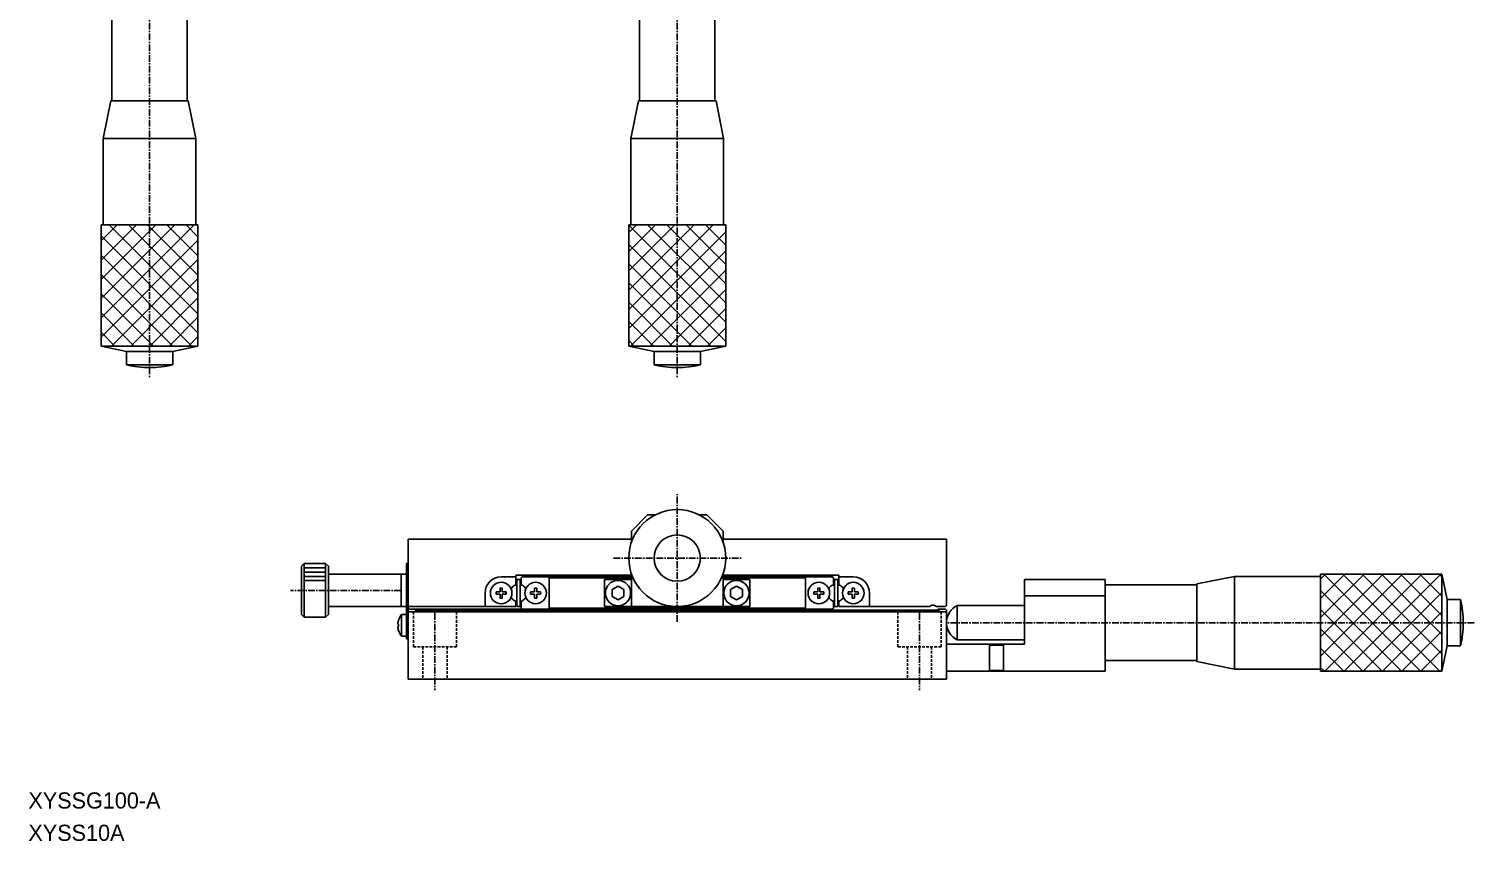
# Model space of a CAD drawing. Extents: x 349 to 905, y 78 to 441.
# Drawn here: x 351.1 to 619.6, y 77.7 to 228.4 of the extents above; entities that cross this region are included whole.
import ezdxf

# ---------------------------------------------------------------- set-up
doc = ezdxf.new("R2010")
doc.units = 0
doc.linetypes.add('CENTER', pattern=[2, 1.25, -0.25, 0.25, -0.25])
doc.linetypes.add('DASHED', pattern=[0.75, 0.5, -0.25])
doc.layers.get('0').update_dxf_attribs({"linetype": 'CONTINUOUS'})
doc.layers.add('CENTER', color=1, linetype='CENTER')

msp = doc.modelspace()

# ---------------------------------------------------------------- linework, layer by layer
at = {"color": 7, "linetype": 'CONTINUOUS'}
for p, q in [((366.54, 232.08), (366.54, 215.08)), ((380.54, 215.08), (380.54, 232.08)), ((464.55, 232.08), (464.55, 215.08)), ((478.55, 215.08), (478.55, 232.08)), ((366.34, 215.08), (364.94, 208.08)), ((366.34, 215.08), (380.74, 215.08)), ((382.14, 208.08), (380.74, 215.08)), ((464.35, 215.08), (462.95, 208.08)), ((464.35, 215.08), (478.75, 215.08)), ((480.15, 208.08), (478.75, 215.08)), ((364.94, 208.08), (364.94, 192.08)), ((364.94, 208.08), (382.14, 208.08)), ((382.14, 192.08), (382.14, 208.08)), ((462.95, 208.08), (462.95, 192.08)), ((462.95, 208.08), (480.15, 208.08)), ((480.15, 192.08), (480.15, 208.08)), ((364.54, 192.08), (382.54, 192.08)), ((364.54, 169.58), (364.54, 192.08)), ((382.54, 192.08), (373.48, 192.08)), ((382.54, 192.08), (382.54, 169.58)), ((462.55, 192.08), (480.55, 192.08)), ((462.55, 169.58), (462.55, 192.08)), ((480.55, 192.08), (480.55, 169.58)), ((364.54, 169.58), (369.24, 168.58)), ((382.54, 169.58), (364.54, 169.58)), ((377.84, 168.58), (382.54, 169.58)), ((462.55, 169.58), (467.25, 168.58)), ((480.55, 169.58), (462.55, 169.58)), ((471.49, 169.58), (480.55, 169.58)), ((475.85, 168.58), (480.55, 169.58)), ((369.24, 168.58), (369.24, 166.08)), ((369.24, 168.58), (377.84, 168.58)), ((377.84, 166.08), (377.84, 168.58)), ((467.25, 168.58), (467.25, 166.08)), ((467.25, 168.58), (471.52, 168.58)), ((471.52, 168.58), (475.85, 168.58)), ((475.85, 166.08), (475.85, 168.58)), ((377.84, 166.08), (369.24, 166.08)), ((475.85, 166.08), (467.25, 166.08)), ((466.05, 138.23), (463.05, 135.23)), ((467.43, 138.23), (466.05, 138.23)), ((477.05, 138.23), (475.67, 138.23)), ((480.05, 135.23), (477.05, 138.23)), ((463.05, 135.23), (463.05, 133.19)), ((480.05, 135.23), (480.05, 133.19)), ((480.05, 133.19), (480.05, 135.23)), ((421.55, 133.73), (421.55, 121.43)), ((463.05, 133.73), (421.55, 133.73)), ((521.55, 133.73), (480.05, 133.73)), ((521.55, 121.43), (521.55, 133.73)), ((401.75, 128.7), (402.25, 129.21)), ((403.25, 129.21), (402.25, 129.21)), ((402.25, 129.21), (402.25, 119.26)), ((406.25, 129.23), (403.25, 129.23)), ((403.25, 129.23), (403.25, 129.21)), ((406.75, 128.73), (406.25, 129.23)), ((406.25, 119.23), (406.25, 129.23)), ((421.25, 127.23), (421.25, 129.23)), ((421.25, 129.23), (421.55, 129.23)), ((401.75, 119.76), (401.75, 128.7)), ((406.75, 128.73), (406.75, 119.73)), ((420.25, 127.23), (406.75, 127.23)), ((421.25, 127.23), (420.25, 127.23)), ((420.25, 127.23), (420.25, 121.23)), ((420.25, 127.23), (420.25, 121.23)), ((421.25, 117.23), (421.25, 127.23)), ((438.85, 126.73), (441.55, 126.73)), ((438.85, 126.73), (441.55, 126.73)), ((441.55, 126.73), (441.55, 127.03)), ((441.55, 127.03), (444.55, 127.03)), ((441.55, 127.03), (441.55, 126.73)), ((463.05, 127.03), (441.55, 127.03)), ((441.55, 126.73), (441.55, 125.28)), ((441.55, 126.73), (441.55, 125.28)), ((441.75, 126.23), (441.75, 121.23)), ((442.35, 126.23), (441.75, 126.23)), ((441.75, 126.23), (442.35, 126.23)), ((442.35, 126.23), (442.35, 121.23)), ((442.35, 126.23), (442.35, 125.29)), ((442.75, 126.73), (442.55, 126.53)), ((442.55, 126.53), (442.55, 125.28)), ((442.85, 126.73), (442.75, 126.73)), ((442.85, 126.73), (447.75, 126.73)), ((463.05, 126.73), (447.75, 126.73)), ((447.75, 126.53), (447.75, 126.73)), ((447.75, 126.53), (463.05, 126.53)), ((447.75, 126.53), (447.75, 120.93)), ((448.55, 127.03), (463.05, 127.03)), ((458.05, 126.23), (463.05, 126.23)), ((458.05, 121.23), (458.05, 126.23)), ((463.05, 127.27), (463.05, 121.23)), ((480.05, 127.27), (480.05, 126.23)), ((480.05, 121.23), (480.05, 127.27)), ((480.05, 127.03), (494.55, 127.03)), ((501.55, 127.03), (480.05, 127.03)), ((495.35, 126.73), (480.05, 126.73)), ((480.05, 126.53), (495.35, 126.53)), ((480.05, 126.23), (485.05, 126.23)), ((480.05, 121.23), (480.05, 126.23)), ((485.05, 126.23), (485.05, 121.23)), ((485.05, 121.23), (485.05, 126.23)), ((500.25, 126.73), (495.35, 126.73)), ((495.35, 126.73), (495.35, 120.73)), ((495.35, 126.73), (495.35, 126.53)), ((495.35, 126.53), (495.35, 120.93)), ((498.55, 127.03), (501.55, 127.03)), ((500.35, 126.73), (500.25, 126.73)), ((500.55, 126.53), (500.35, 126.73)), ((500.55, 126.53), (500.55, 125.28)), ((500.55, 125.28), (500.55, 126.53)), ((500.75, 126.23), (500.75, 121.23)), ((501.35, 126.23), (500.75, 126.23)), ((500.75, 126.23), (501.35, 126.23)), ((501.35, 126.23), (501.35, 125.29)), ((501.35, 126.23), (501.35, 121.23)), ((501.55, 126.73), (501.55, 127.03)), ((501.55, 126.73), (501.55, 125.28)), ((504.25, 126.73), (501.55, 126.73)), ((504.25, 126.73), (501.55, 126.73)), ((536.05, 123.23), (536.05, 126.23)), ((536.05, 126.23), (551.05, 126.23)), ((551.05, 126.23), (551.05, 123.23)), ((551.05, 125.23), (551.05, 126.23)), ((575.05, 126.83), (568.05, 125.43)), ((591.05, 126.83), (575.05, 126.83)), ((575.05, 109.63), (575.05, 126.83)), ((591.05, 127.23), (613.55, 127.23)), ((591.05, 109.23), (591.05, 127.23)), ((614.55, 122.53), (613.55, 127.23)), ((613.55, 127.23), (613.55, 109.23)), ((435.85, 121.23), (435.85, 123.73)), ((435.85, 121.43), (435.85, 123.73)), ((437.92, 123.93), (438.47, 123.93)), ((437.92, 123.93), (438.65, 123.93)), ((438.65, 123.53), (437.92, 123.53)), ((438.65, 124.66), (438.65, 124.12)), ((438.65, 123.93), (438.65, 124.66)), ((438.65, 122.8), (438.65, 123.53)), ((439.05, 124.66), (439.05, 123.93)), ((439.05, 123.93), (439.78, 123.93)), ((439.78, 123.53), (439.05, 123.53)), ((439.05, 123.53), (439.05, 122.8)), ((439.78, 123.93), (439.24, 123.93)), ((441.55, 125.28), (441.26, 125.11)), ((441.55, 125.28), (441.26, 125.11)), ((442.35, 125.38), (442.35, 125.29)), ((442.35, 125.38), (442.35, 125.29)), ((442.35, 125.38), (442.35, 125.29)), ((442.35, 125.38), (442.35, 125.29)), ((442.35, 125.38), (442.35, 125.29)), ((442.35, 125.38), (442.35, 125.29)), ((442.35, 125.38), (442.35, 125.29)), ((442.35, 125.38), (442.35, 125.29)), ((442.35, 125.38), (442.35, 125.29)), ((442.35, 125.38), (442.35, 125.29)), ((442.35, 125.38), (442.35, 125.29)), ((442.35, 125.38), (442.35, 125.29)), ((442.35, 125.38), (442.35, 125.29)), ((442.35, 125.38), (442.35, 125.29)), ((442.35, 125.38), (442.35, 125.29)), ((442.35, 125.38), (442.35, 125.29)), ((442.35, 125.38), (442.35, 125.29)), ((442.35, 125.38), (442.35, 125.29)), ((442.35, 125.38), (442.35, 125.29)), ((442.35, 125.38), (442.35, 125.29)), ((442.35, 125.38), (442.35, 125.29)), ((442.35, 125.38), (442.35, 125.29)), ((442.35, 125.38), (442.35, 125.29)), ((442.35, 125.38), (442.35, 125.29)), ((442.35, 125.38), (442.35, 125.29)), ((442.35, 125.38), (442.35, 125.29)), ((442.35, 125.38), (442.35, 125.29)), ((442.35, 125.38), (442.35, 125.29)), ((442.35, 125.38), (442.35, 125.29)), ((442.35, 125.38), (442.35, 125.29)), ((442.35, 125.38), (442.35, 125.29)), ((442.35, 125.38), (442.35, 125.29)), ((442.35, 125.38), (442.35, 125.29)), ((442.35, 125.38), (442.35, 125.29)), ((442.35, 125.38), (442.35, 125.29)), ((442.35, 125.38), (442.35, 125.29)), ((442.35, 125.38), (442.35, 125.29)), ((442.35, 125.38), (442.35, 125.29)), ((442.35, 125.38), (442.35, 125.29)), ((442.35, 125.38), (442.35, 125.29)), ((442.35, 125.38), (442.35, 125.29)), ((442.35, 125.38), (442.35, 123.73)), ((442.35, 123.73), (442.35, 122.08)), ((442.85, 125.11), (442.55, 125.28)), ((442.55, 125.28), (442.85, 125.11)), ((444.32, 123.93), (444.87, 123.93)), ((444.32, 123.93), (445.05, 123.93)), ((445.05, 123.53), (444.32, 123.53)), ((445.05, 124.66), (445.05, 124.12)), ((445.05, 123.93), (445.05, 124.66)), ((445.05, 122.8), (445.05, 123.53)), ((445.45, 124.66), (445.45, 123.93)), ((445.45, 123.93), (446.18, 123.93)), ((446.18, 123.53), (445.45, 123.53)), ((445.45, 123.53), (445.45, 122.8)), ((446.18, 123.93), (445.64, 123.93)), ((460.55, 125), (459.45, 124.37)), ((459.45, 124.37), (460.55, 125)), ((459.45, 124.37), (459.45, 123.1)), ((459.45, 123.1), (459.45, 124.37)), ((461.65, 124.37), (460.55, 125)), ((460.55, 125), (461.65, 124.37)), ((461.65, 124.37), (461.65, 123.1)), ((482.55, 125), (481.45, 124.37)), ((481.45, 124.37), (482.55, 125)), ((481.45, 124.37), (481.45, 123.1)), ((481.45, 123.1), (481.45, 124.37)), ((483.65, 124.37), (482.55, 125)), ((482.55, 125), (483.65, 124.37)), ((483.65, 124.37), (483.65, 123.1)), ((496.92, 123.93), (497.47, 123.93)), ((496.92, 123.93), (497.65, 123.93)), ((497.65, 123.53), (496.92, 123.53)), ((497.65, 124.66), (497.65, 124.12)), ((497.65, 123.93), (497.65, 124.66)), ((497.65, 122.8), (497.65, 123.53)), ((498.05, 124.66), (498.05, 123.93)), ((498.05, 123.93), (498.78, 123.93)), ((498.78, 123.53), (498.05, 123.53)), ((498.05, 123.53), (498.05, 122.8)), ((498.78, 123.93), (498.24, 123.93)), ((500.55, 125.28), (500.26, 125.11)), ((500.26, 125.11), (500.55, 125.28)), ((501.35, 125.38), (501.35, 125.29)), ((501.35, 125.38), (501.35, 125.29)), ((501.35, 125.38), (501.35, 125.29)), ((501.35, 125.38), (501.35, 125.29)), ((501.35, 125.38), (501.35, 125.29)), ((501.35, 125.38), (501.35, 125.29)), ((501.35, 125.38), (501.35, 125.29)), ((501.35, 125.38), (501.35, 125.29)), ((501.35, 125.38), (501.35, 125.29)), ((501.35, 125.38), (501.35, 125.29)), ((501.35, 125.38), (501.35, 125.29)), ((501.35, 125.38), (501.35, 125.29)), ((501.35, 125.38), (501.35, 125.29)), ((501.35, 125.38), (501.35, 125.29)), ((501.35, 125.38), (501.35, 125.29)), ((501.35, 125.38), (501.35, 125.29)), ((501.35, 125.38), (501.35, 125.29)), ((501.35, 125.38), (501.35, 125.29)), ((501.35, 125.38), (501.35, 125.29)), ((501.35, 125.38), (501.35, 125.29)), ((501.35, 125.38), (501.35, 125.29)), ((501.35, 125.38), (501.35, 125.29)), ((501.35, 125.38), (501.35, 125.29)), ((501.35, 125.38), (501.35, 125.29)), ((501.35, 125.38), (501.35, 125.29)), ((501.35, 125.38), (501.35, 125.29)), ((501.35, 125.38), (501.35, 125.29)), ((501.35, 125.38), (501.35, 125.29)), ((501.35, 125.38), (501.35, 125.29)), ((501.35, 125.38), (501.35, 125.29)), ((501.35, 125.38), (501.35, 125.29)), ((501.35, 125.38), (501.35, 125.29)), ((501.35, 125.38), (501.35, 125.29)), ((501.35, 125.38), (501.35, 125.29)), ((501.35, 125.38), (501.35, 125.29)), ((501.35, 125.38), (501.35, 125.29)), ((501.35, 125.38), (501.35, 125.29)), ((501.35, 125.38), (501.35, 125.29)), ((501.35, 125.38), (501.35, 125.29)), ((501.35, 125.38), (501.35, 125.29)), ((501.35, 125.38), (501.35, 125.29)), ((501.35, 125.38), (501.35, 123.73)), ((501.35, 123.73), (501.35, 122.08)), ((501.55, 125.28), (501.85, 125.11)), ((501.55, 125.28), (501.85, 125.11)), ((503.32, 123.93), (503.87, 123.93)), ((503.32, 123.93), (504.05, 123.93)), ((504.05, 123.53), (503.32, 123.53)), ((504.05, 124.66), (504.05, 124.12)), ((504.05, 123.93), (504.05, 124.66)), ((504.05, 122.8), (504.05, 123.53)), ((504.45, 124.66), (504.45, 123.93)), ((504.45, 123.93), (505.18, 123.93)), ((505.18, 123.53), (504.45, 123.53)), ((504.45, 123.53), (504.45, 122.8)), ((505.18, 123.93), (504.64, 123.93)), ((507.25, 121.43), (507.25, 123.73)), ((568.05, 125.23), (551.05, 125.23)), ((568.05, 111.03), (568.05, 125.43)), ((406.75, 121.23), (420.25, 121.23)), ((420.25, 121.23), (421.25, 121.23)), ((421.75, 121.23), (421.55, 121.43)), ((421.55, 121.43), (421.75, 121.23)), ((421.55, 120.53), (421.55, 121.43)), ((421.55, 120.53), (421.55, 121.43)), ((421.85, 121.23), (421.75, 121.23)), ((421.75, 121.23), (421.85, 121.23)), ((435.85, 121.23), (421.85, 121.23)), ((421.85, 121.23), (435.85, 121.23)), ((435.85, 121.43), (435.85, 121.23)), ((441.55, 121.23), (435.85, 121.23)), ((441.55, 121.23), (435.85, 121.23)), ((438.65, 122.8), (438.65, 123.35)), ((441.26, 122.36), (441.55, 122.19)), ((441.55, 122.19), (441.55, 121.23)), ((441.55, 122.19), (441.55, 121.23)), ((441.75, 121.23), (442.35, 121.23)), ((442.35, 122.17), (442.35, 122.08)), ((442.35, 122.17), (442.35, 121.23)), ((442.35, 122.17), (442.35, 122.08)), ((442.85, 122.36), (442.55, 122.19)), ((442.55, 122.19), (442.55, 120.93)), ((442.55, 120.93), (442.75, 120.73)), ((442.55, 120.93), (442.75, 120.73)), ((445.05, 122.8), (445.05, 123.35)), ((447.75, 120.73), (447.75, 120.93)), ((495.35, 120.93), (447.75, 120.93)), ((463.05, 121.23), (458.05, 121.23)), ((463.05, 121.23), (458.05, 121.23)), ((460.55, 122.46), (459.45, 123.1)), ((461.65, 123.1), (460.55, 122.46)), ((463.05, 121.23), (471.55, 121.23)), ((470.05, 121.23), (463.05, 121.23)), ((471.55, 121.23), (480.05, 121.23)), ((485.05, 121.23), (473.05, 121.23)), ((485.05, 121.23), (480.05, 121.23)), ((482.55, 122.46), (481.45, 123.1)), ((483.65, 123.1), (482.55, 122.46)), ((495.35, 120.93), (495.35, 120.73)), ((497.65, 122.8), (497.65, 123.35)), ((500.55, 122.19), (500.26, 122.36)), ((500.35, 120.73), (500.55, 120.93)), ((500.55, 120.93), (500.35, 120.73)), ((500.55, 122.19), (500.55, 120.93)), ((500.55, 120.93), (500.55, 122.19)), ((500.75, 121.23), (501.35, 121.23)), ((501.35, 122.17), (501.35, 122.08)), ((501.35, 122.17), (501.35, 122.08)), ((501.35, 122.17), (501.35, 122.08)), ((501.35, 122.17), (501.35, 122.08)), ((501.35, 122.17), (501.35, 122.08)), ((501.35, 122.17), (501.35, 122.08)), ((501.35, 122.17), (501.35, 122.08)), ((501.35, 122.17), (501.35, 122.08)), ((501.35, 122.17), (501.35, 122.08)), ((501.35, 122.17), (501.35, 122.08)), ((501.35, 122.17), (501.35, 122.08)), ((501.35, 122.17), (501.35, 122.08)), ((501.35, 122.17), (501.35, 122.08)), ((501.35, 122.17), (501.35, 122.08)), ((501.35, 122.17), (501.35, 122.08)), ((501.35, 122.17), (501.35, 122.08)), ((501.35, 122.17), (501.35, 122.08)), ((501.35, 122.17), (501.35, 122.08)), ((501.35, 122.17), (501.35, 122.08)), ((501.35, 122.17), (501.35, 122.08)), ((501.35, 122.17), (501.35, 122.08)), ((501.35, 122.17), (501.35, 121.23)), ((501.35, 122.17), (501.35, 122.08)), ((501.35, 122.17), (501.35, 122.08)), ((501.35, 122.17), (501.35, 122.08)), ((501.35, 122.17), (501.35, 122.08)), ((501.35, 122.17), (501.35, 122.08)), ((501.35, 122.17), (501.35, 122.08)), ((501.35, 122.17), (501.35, 122.08)), ((501.35, 122.17), (501.35, 122.08)), ((501.35, 122.17), (501.35, 122.08)), ((501.35, 122.17), (501.35, 122.08)), ((501.35, 122.17), (501.35, 122.08)), ((501.35, 122.17), (501.35, 122.08)), ((501.35, 122.17), (501.35, 122.08)), ((501.35, 122.17), (501.35, 122.08)), ((501.35, 122.17), (501.35, 122.08)), ((501.35, 122.17), (501.35, 122.08)), ((501.35, 122.17), (501.35, 122.08)), ((501.35, 122.17), (501.35, 122.08)), ((501.35, 122.17), (501.35, 122.08)), ((501.35, 122.17), (501.35, 122.08)), ((501.85, 122.36), (501.55, 122.19)), ((501.55, 122.19), (501.55, 121.23)), ((501.55, 121.23), (507.25, 121.23)), ((501.55, 121.23), (507.25, 121.23)), ((504.05, 122.8), (504.05, 123.35)), ((507.25, 121.23), (507.25, 121.43)), ((518.39, 121.23), (507.25, 121.23)), ((507.25, 121.23), (518.39, 121.23)), ((518.74, 121.43), (518.39, 121.23)), ((519.71, 121.23), (519.36, 121.43)), ((521.25, 121.23), (519.71, 121.23)), ((519.71, 121.23), (521.25, 121.23)), ((521.35, 121.23), (521.25, 121.23)), ((521.25, 121.23), (521.35, 121.23)), ((521.55, 121.43), (521.35, 121.23)), ((521.35, 121.23), (521.55, 121.43)), ((536.05, 121.41), (523.55, 121.41)), ((523.55, 121.41), (523.55, 115.06)), ((551.05, 123.23), (536.05, 123.23)), ((536.05, 114.23), (536.05, 123.23)), ((551.05, 123.23), (551.05, 109.23)), ((617.05, 122.53), (614.55, 122.53)), ((614.55, 113.93), (614.55, 122.53)), ((617.05, 122.53), (617.05, 113.93)), ((402.25, 119.26), (401.75, 119.76)), ((402.25, 119.26), (403.25, 119.26)), ((403.25, 119.26), (403.25, 119.23)), ((403.25, 119.23), (406.25, 119.23)), ((406.25, 119.23), (406.75, 119.73)), ((419.8, 118.68), (419.8, 118.66)), ((419.8, 118.68), (419.8, 118.66)), ((421.25, 119.73), (420.35, 119.73)), ((420.35, 119.73), (420.35, 115.73)), ((421.75, 120.73), (421.55, 120.53)), ((421.55, 120.03), (421.55, 120.53)), ((421.75, 120.23), (421.55, 120.03)), ((421.55, 120.03), (421.55, 107.73)), ((421.75, 120.73), (422.95, 120.73)), ((421.85, 120.23), (421.75, 120.23)), ((521.25, 120.23), (421.85, 120.23)), ((423.05, 120.73), (422.95, 120.73)), ((422.95, 120.23), (422.95, 120.73)), ((447.75, 120.73), (423.05, 120.73)), ((423.25, 120.53), (423.05, 120.73)), ((423.25, 120.23), (423.25, 120.53)), ((423.25, 120.53), (519.85, 120.53)), ((442.75, 120.73), (442.85, 120.73)), ((447.75, 120.73), (442.85, 120.73)), ((447.75, 120.73), (495.35, 120.73)), ((463.55, 120.73), (467.55, 120.73)), ((467.55, 120.73), (475.55, 120.73)), ((475.55, 120.73), (479.55, 120.73)), ((495.35, 120.73), (500.25, 120.73)), ((500.25, 120.73), (500.35, 120.73)), ((519.85, 120.53), (520.05, 120.73)), ((519.85, 120.53), (519.85, 120.23)), ((520.15, 120.73), (520.05, 120.73)), ((521.35, 120.73), (520.15, 120.73)), ((520.15, 120.23), (520.15, 120.73)), ((520.15, 120.73), (520.15, 120.23)), ((521.35, 120.23), (521.25, 120.23)), ((521.55, 120.53), (521.35, 120.73)), ((521.55, 120.03), (521.35, 120.23)), ((521.55, 120.03), (521.55, 120.53)), ((521.55, 120.03), (521.55, 120.53)), ((521.55, 107.73), (521.55, 120.03)), ((591.05, 118.23), (591.05, 109.23)), ((419.66, 117.93), (419.8, 117.93)), ((419.8, 117.53), (419.66, 117.53)), ((419.8, 117.93), (419.8, 117.53)), ((419.8, 116.8), (419.8, 116.78)), ((419.8, 116.8), (419.8, 116.78)), ((420.35, 115.73), (421.25, 115.73)), ((421.25, 115.23), (421.25, 117.23)), ((421.25, 115.23), (421.55, 115.23)), ((421.55, 115.23), (421.25, 115.23)), ((529.55, 114.23), (521.55, 114.23)), ((523.55, 115.06), (536.05, 115.06)), ((529.55, 114.23), (536.05, 114.23)), ((529.55, 114.08), (529.55, 114.23)), ((529.55, 109.23), (529.55, 114.23)), ((532.15, 114.08), (529.55, 114.08)), ((532.15, 109.38), (532.15, 114.08)), ((532.15, 109.38), (532.15, 114.08)), ((532.15, 111.73), (532.15, 112.83)), ((532.15, 112.83), (532.15, 111.73)), ((613.55, 109.23), (614.55, 113.93)), ((614.55, 113.93), (617.05, 113.93)), ((532.15, 111.73), (532.15, 110.63)), ((532.15, 110.63), (532.15, 111.73)), ((551.05, 111.23), (568.05, 111.23)), ((551.05, 109.23), (551.05, 111.23)), ((568.05, 111.03), (575.05, 109.63)), ((521.55, 107.73), (421.55, 107.73)), ((521.55, 109.23), (529.55, 109.23)), ((529.55, 109.23), (521.55, 109.23)), ((529.55, 109.38), (532.15, 109.38)), ((529.55, 109.23), (529.55, 109.38)), ((551.05, 109.23), (529.55, 109.23)), ((529.55, 109.23), (544.55, 109.23)), ((547.55, 109.23), (551.05, 109.23)), ((575.05, 109.63), (591.05, 109.63)), ((613.55, 109.23), (591.05, 109.23))]:
    msp.add_line(p, q, dxfattribs=at)
at = {"color": 3, "linetype": 'CONTINUOUS'}
for p, q in [((364.54, 192.08), (364.54, 169.58)), ((373.48, 192.08), (364.54, 192.08)), ((364.54, 189.09), (367.54, 192.08)), ((364.54, 185.52), (371.11, 192.08)), ((364.54, 181.95), (374.68, 192.08)), ((364.54, 178.38), (378.25, 192.08)), ((364.54, 174.8), (381.82, 192.08)), ((366.05, 192.08), (382.54, 175.59)), ((369.62, 192.08), (382.54, 179.16)), ((373.19, 192.08), (382.54, 182.73)), ((376.77, 192.08), (382.54, 186.3)), ((380.34, 192.08), (382.54, 189.88)), ((382.54, 169.58), (382.54, 192.08)), ((462.55, 192.08), (462.55, 169.58)), ((480.55, 192.08), (462.55, 192.08)), ((462.55, 190.67), (463.97, 192.08)), ((462.55, 187.1), (467.54, 192.08)), ((462.55, 183.53), (471.11, 192.08)), ((462.55, 179.95), (474.68, 192.08)), ((462.55, 176.38), (478.25, 192.08)), ((462.55, 192.01), (480.55, 174.01)), ((462.55, 172.81), (480.55, 190.81)), ((466.05, 192.08), (480.55, 177.58)), ((469.62, 192.08), (480.55, 181.15)), ((473.19, 192.08), (480.55, 184.73)), ((476.77, 192.08), (480.55, 188.3)), ((480.34, 192.08), (480.55, 191.87)), ((480.55, 169.58), (480.55, 192.08)), ((364.54, 190.02), (382.54, 172.02)), ((364.54, 171.23), (382.54, 189.23)), ((462.55, 188.44), (480.55, 170.44)), ((364.54, 186.45), (381.41, 169.58)), ((366.47, 169.58), (382.54, 185.66)), ((462.89, 169.58), (480.55, 187.24)), ((364.54, 182.88), (377.84, 169.58)), ((462.55, 184.87), (477.84, 169.58)), ((466.47, 169.58), (480.55, 183.67)), ((370.04, 169.58), (382.54, 182.09)), ((462.55, 181.3), (474.27, 169.58)), ((470.04, 169.58), (480.55, 180.1)), ((364.54, 179.3), (374.27, 169.58)), ((373.61, 169.58), (382.54, 178.52)), ((462.55, 177.73), (470.69, 169.58)), ((364.54, 175.73), (370.69, 169.58)), ((377.18, 169.58), (382.54, 174.95)), ((473.61, 169.58), (480.55, 176.53)), ((364.54, 172.16), (367.12, 169.58)), ((462.55, 174.15), (467.12, 169.58)), ((477.18, 169.58), (480.55, 172.95)), ((364.54, 169.58), (382.54, 169.58)), ((380.75, 169.58), (382.54, 171.38)), ((462.55, 170.58), (463.55, 169.58)), ((462.55, 169.58), (471.49, 169.58)), ((406.25, 128.43), (402.25, 128.43)), ((406.25, 127.63), (402.25, 127.63)), ((406.25, 126.83), (402.25, 126.83)), ((613.55, 127.23), (591.05, 127.23)), ((591.05, 127.23), (591.05, 118.23)), ((591.05, 126.31), (591.97, 127.23)), ((591.05, 122.74), (595.54, 127.23)), ((591.05, 119.17), (599.12, 127.23)), ((591.05, 115.6), (602.69, 127.23)), ((591.05, 112.03), (606.26, 127.23)), ((591.62, 127.23), (609.62, 109.23)), ((591.83, 109.23), (609.83, 127.23)), ((595.19, 127.23), (613.19, 109.23)), ((595.4, 109.23), (613.4, 127.23)), ((598.76, 127.23), (613.55, 112.44)), ((602.33, 127.23), (613.55, 116.01)), ((605.9, 127.23), (613.55, 119.58)), ((609.47, 127.23), (613.55, 123.15)), ((613.04, 127.23), (613.55, 126.73)), ((613.55, 109.23), (613.55, 127.23)), ((406.25, 126.03), (402.25, 126.03)), ((591.05, 124.23), (606.04, 109.23)), ((598.97, 109.23), (613.55, 123.81)), ((591.05, 120.65), (602.47, 109.23)), ((602.54, 109.23), (613.55, 120.24)), ((591.05, 117.08), (598.9, 109.23)), ((606.12, 109.23), (613.55, 116.67)), ((591.05, 113.51), (595.33, 109.23)), ((609.69, 109.23), (613.55, 113.1)), ((591.05, 109.94), (591.76, 109.23)), ((591.05, 109.23), (613.55, 109.23)), ((613.26, 109.23), (613.55, 109.53))]:
    msp.add_line(p, q, dxfattribs=at)
at = {"color": 3, "linetype": 'DASHED'}
for p, q in [((422.55, 120.23), (422.55, 113.73)), ((430.55, 120.23), (430.55, 113.73)), ((512.55, 120.23), (512.55, 113.73)), ((520.55, 120.23), (520.55, 113.73)), ((430.55, 113.73), (422.55, 113.73)), ((424.3, 113.73), (424.3, 107.73)), ((428.8, 113.73), (428.8, 107.73)), ((520.55, 113.73), (512.55, 113.73)), ((514.3, 113.73), (514.3, 107.73)), ((518.8, 113.73), (518.8, 107.73))]:
    msp.add_line(p, q, dxfattribs=at)
at = {"color": 7, "linetype": 'CONTINUOUS'}
for centre, radius in [((471.55, 130.23), 9), ((471.55, 130.23), 4.3), ((438.85, 123.73), 2), ((445.25, 123.73), 2), ((460.55, 123.73), 2.35), ((482.55, 123.73), 2.35), ((497.85, 123.73), 2), ((504.25, 123.73), 2)]:
    msp.add_circle(centre, radius, dxfattribs=at)
for centre, radius, start, end in [((373.54, 184.32), 18.74, 256.735, 270), ((373.54, 184.32), 18.74, 270, 283.265), ((471.55, 184.32), 18.74, 256.735, 270), ((471.55, 184.32), 18.74, 270, 283.265), ((438.85, 123.73), 3, 90, 180), ((504.25, 123.73), 3, 0, 90), ((438.85, 123.73), 0.95, 167.8468, 192.1532), ((438.85, 123.73), 0.95, 77.8468, 102.1532), ((438.85, 123.73), 0.95, 347.8468, 12.1532), ((442.05, 123.73), 1.59, 135, 149.5668), ((442.17, 123.62), 1.75, 135, 148.1185), ((442.05, 123.73), 1.59, 120, 135), ((442.05, 123.73), 1.59, 100.8931, 120), ((442.05, 123.73), 1.59, 60, 79.1069), ((442.05, 123.73), 1.59, 59.7392, 60), ((442.05, 123.73), 1.59, 45, 59.7392), ((442.05, 123.73), 1.59, 30.4333, 44.9998), ((441.94, 123.62), 1.75, 31.8815, 45), ((445.25, 123.73), 0.95, 167.8468, 192.1532), ((445.25, 123.73), 0.95, 77.8468, 102.1532), ((445.25, 123.73), 0.95, 347.8468, 12.1532), ((497.85, 123.73), 0.95, 167.8468, 192.1532), ((497.85, 123.73), 0.95, 77.8468, 102.1532), ((497.85, 123.73), 0.95, 347.8468, 12.1532), ((501.05, 123.73), 1.59, 135, 149.5668), ((501.17, 123.62), 1.75, 135, 148.1185), ((501.05, 123.73), 1.59, 120.2608, 135), ((501.05, 123.73), 1.59, 120, 120.2608), ((501.05, 123.73), 1.59, 100.893, 120), ((501.05, 123.73), 1.59, 60, 79.1069), ((501.05, 123.73), 1.59, 45, 60), ((501.05, 123.73), 1.59, 30.4333, 44.9998), ((500.94, 123.62), 1.75, 31.8815, 45), ((504.25, 123.73), 0.95, 167.8468, 192.1532), ((504.25, 123.73), 0.95, 77.8468, 102.1532), ((504.25, 123.73), 0.95, 347.8468, 12.1532), ((438.85, 123.73), 0.95, 257.8468, 282.1532), ((442.05, 123.73), 1.59, 210.4332, 225.0002), ((442.17, 123.85), 1.75, 211.8815, 225), ((442.05, 123.73), 1.59, 225, 240), ((442.05, 123.73), 1.59, 240, 259.1069), ((442.05, 123.73), 1.59, 300.2608, 315), ((442.05, 123.73), 1.59, 300, 300.2608), ((442.05, 123.73), 1.59, 315.0002, 329.5667), ((441.94, 123.85), 1.75, 315, 328.1185), ((445.25, 123.73), 0.95, 257.8468, 282.1532), ((497.85, 123.73), 0.95, 257.8468, 282.1532), ((501.05, 123.73), 1.59, 210.4332, 225.0002), ((501.17, 123.85), 1.75, 211.8815, 225), ((501.05, 123.73), 1.59, 225, 239.7392), ((501.05, 123.73), 1.59, 239.7392, 259.107), ((501.05, 123.73), 1.59, 239.7392, 240), ((501.05, 123.73), 1.59, 280.8931, 300), ((501.05, 123.73), 1.59, 300, 315), ((501.05, 123.73), 1.59, 315, 329.5667), ((500.94, 123.85), 1.75, 315, 328.1185), ((504.25, 123.73), 0.95, 257.8468, 282.1532), ((519.05, 120.48), 1, 71.8051, 108.1949), ((525.07, 118.23), 3.52, 115.5846, 180), ((598.81, 118.23), 18.74, 0, 13.265), ((422.85, 117.73), 3.19, 163.0947, 176.4097), ((422.85, 117.73), 3.2, 141.3178, 162.73), ((525.07, 118.23), 3.52, 180, 244.4154), ((598.81, 118.23), 18.74, 346.735, 0), ((422.85, 117.73), 3.19, 183.5903, 196.9053), ((422.85, 117.73), 3.2, 197.27, 218.6822)]:
    msp.add_arc(centre, radius, start, end, dxfattribs=at)
at = {"layer": 'CENTER', "color": 1, "linetype": 'CENTER'}
for p, q in [((373.54, 261.58), (373.54, 163.58)), ((471.55, 261.58), (471.55, 163.58)), ((471.55, 118.38), (471.55, 142.09)), ((459.69, 130.23), (483.41, 130.23)), ((420.25, 124.23), (399.75, 124.23)), ((426.55, 120.03), (426.55, 105.73)), ((516.55, 120.03), (516.55, 105.73)), ((619.55, 118.23), (521.55, 118.23))]:
    msp.add_line(p, q, dxfattribs=at)

# ---------------------------------------------------------------- texts
at = {"color": 7, "linetype": 'CONTINUOUS'}
for s, p in [('XYSSG100-A', (351.04, 83.73)), ('XYSS10A', (351.04, 77.73))]:
    msp.add_text(s, height=3, dxfattribs=at).set_placement(p)

doc.saveas('drawing.dxf')
